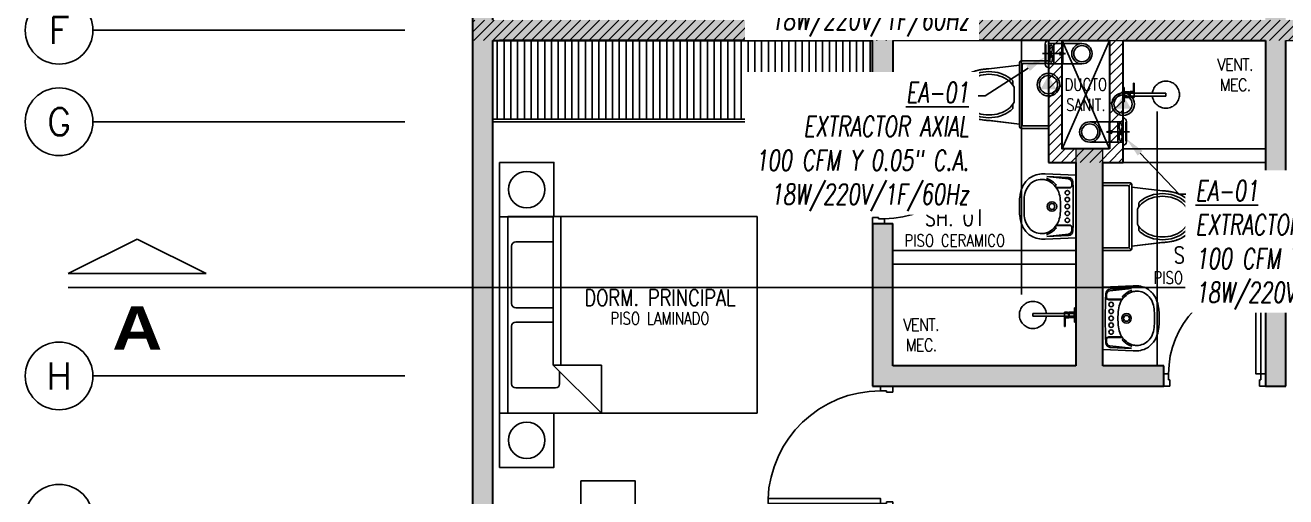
# Model space of a CAD drawing. Header units: millimetres. Extents: x 98 to 155, y -181 to 127.
# Drawn here: x 98.34 to 107.64, y -29.93 to -26.45 of the extents above; entities that cross this region are included whole.
import ezdxf
from ezdxf import colors
from ezdxf.entities.mleader import LeaderData, LeaderLine
from ezdxf.enums import TextEntityAlignment as Align
from ezdxf.math import Vec2, Vec3

# ---------------------------------------------------------------- set-up
doc = ezdxf.new("R2010")
doc.units = ezdxf.units.MM
doc.header["$LTSCALE"] = 15
doc.header["$PDMODE"] = 67
doc.header["$PDSIZE"] = 0.1
for name, pattern in [('CENTER', [2, 1.25, -0.25, 0.25, -0.25]), ('HIDDEN2', [0.1875, 0.125, -0.0625]), ('PHANTOM', [63.5, 31.75, -6.35, 6.35, -6.35, 6.35, -6.35]), ('PHANTOM2', [1.25, 0.625, -0.125, 0.125, -0.125, 0.125, -0.125]), ('X-REF_DP_Arquitectura$0$HIDDEN', [0.375, 0.25, -0.125])]:
    doc.linetypes.add(name, pattern=pattern)
doc.layers.get('0').update_dxf_attribs({"color": 250})
doc.layers.get('DEFPOINTS').update_dxf_attribs({"color": 250})
for name, color, linetype in [('A-CORTE', 250, 'CENTER'), ('A-EJES', 250, 'PHANTOM'), ('A-LINEAS', 250, 'Continuous'), ('A-MOBILIARIO', 250, 'Continuous'), ('A-MURO BAJO', 250, 'Continuous'), ('A-PROYECCIONES INT.', 250, 'HIDDEN2'), ('A-SANITARIOS', 250, 'Continuous'), ('A-TEXTO-ACABADO PISO', 250, 'Continuous'), ('A_50_TextoAmbiente', 252, 'Continuous'), ('A_50_TextoIndicaciones', 250, 'Continuous'), ('A_50_Vigas', 250, 'X-REF_DP_Arquitectura$0$HIDDEN'), ('A_60_HatchEstructuras', 250, 'Continuous'), ('DLP_MOBILIARIO FIJO', 250, 'Continuous'), ('L-06_EQ-FIN-CONT', 141, 'Continuous'), ('L3 Equipos y Ductos', 160, 'Continuous'), ('L4 Linea mediana', 191, 'Continuous'), ('L6 Linea fina', 141, 'Continuous'), ('MURO CF 60', 250, 'Continuous')]:
    doc.layers.add(name, color=color, linetype=linetype)
doc.layers.add('A-MUROS', color=252, linetype='Continuous', lineweight=30)
doc.layers.add('A_20_Estructuras', color=250, linetype='Continuous', lineweight=18)
doc.styles.add('JNV ING', font='romans.shx', dxfattribs={"width": 0.7, "oblique": 8, "height": 0.15})
doc.styles.add('R160-75', font='ariblk.ttf', dxfattribs={"height": 0.6})
doc.styles.add('ROMANS', font='romans.shx', dxfattribs={"width": 0.8})
pattern_1 = [(45, (128.671876, -2.083635), (-0.03535534, 0.03535534), [])]

# ---------------------------------------------------------------- blocks, each defined once
blk = doc.blocks.new('FUTURE 150')
at = {"layer": 'L3 Equipos y Ductos'}
for p, q in [((-0.1294, 0.1486), (-0.1294, -0.0006)), ((-0.104, -0.026), (-0.104, 0.174)), ((-0.104, 0.152), (0, 0.152)), ((0, 0.152), (0, 0.002)), ((-0.104, 0.002), (0, 0.002))]:
    blk.add_line(p, q, dxfattribs=at)
for centre, start, end in [((-0.104, 0.1486), 90, 180), ((-0.104, -0.0006), 180, 270)]:
    blk.add_arc(centre, 0.0254, start, end, dxfattribs=at)
at = {"layer": 'L4 Linea mediana'}
for p, q in [((-0.1294, 0.1448), (-0.1239, 0.1448)), ((-0.1239, 0.0052), (-0.1239, 0.1448)), ((-0.066, 0.152), (-0.066, 0.002)), ((-0.1294, 0.0052), (-0.1239, 0.0052))]:
    blk.add_line(p, q, dxfattribs=at)
at = {"layer": 'L6 Linea fina'}
for p, q in [((0.0199, 0.077), (-0.1499, 0.077)), ((-0.0231, 0.0872), (0.0199, 0.077)), ((-0.0231, 0.0668), (0.0199, 0.077))]:
    blk.add_line(p, q, dxfattribs=at)
for points in [[(-0.0857, 0.077), (-0.0921, 0.0934), (-0.0951, 0.1284), (-0.0911, 0.1379), (-0.0857, 0.1402)], [(-0.0857, 0.077), (-0.0794, 0.0934), (-0.0764, 0.1284), (-0.0804, 0.1379), (-0.0857, 0.1402)], [(-0.0857, 0.077), (-0.0921, 0.0606), (-0.0951, 0.0256), (-0.0911, 0.0161), (-0.0857, 0.0138)], [(-0.0857, 0.077), (-0.0794, 0.0606), (-0.0764, 0.0256), (-0.0804, 0.0161), (-0.0857, 0.0138)]]:
    blk.add_spline(points, degree=3, dxfattribs=at)
blk = doc.blocks.new('Trampa de humo')
at = {"layer": 'L3 Equipos y Ductos'}
blk.add_lwpolyline([(0.155, 0.15), (0.013, 0.15), (0.013, 0), (0.155, 0)], dxfattribs=at)
for radius in [0.075, 0.06]:
    blk.add_circle((0.155, 0.075), radius, dxfattribs=at)
blk = doc.blocks.new('FUTURE150 con trampa')
blk.add_blockref('Trampa de humo', (0.0927, 0.0279))
at = {"layer": 'L-06_EQ-FIN-CONT'}
blk.add_blockref('FUTURE 150', (0.1057, 0.0259), dxfattribs=at)
blk = doc.blocks.new('PTO ELECT')
at = {"layer": 'L4 Linea mediana', "ltscale": 1.5}
blk.add_circle((-0.6859, 0.0891), 0.0833, dxfattribs=at)
at = {"layer": 'L6 Linea fina', "ltscale": 1.5}
blk.add_circle((-0.6859, 0.0891), 0.0671, dxfattribs=at)
blk.add_solid([(-0.6278, 0.0555), (-0.744, 0.0555), (-0.6278, 0.0555), (-0.6859, 0.1562)], dxfattribs=at)
blk = doc.blocks.new('EF-P112')
at = {"layer": 'A_60_HatchEstructuras'}
h = blk.add_hatch(color=256, dxfattribs=at)
h.dxf.hatch_style = 1
h.paths.add_polyline_path([(-39.8499, -6.85), (-42.7, -6.85), (-42.7, -4.3), (-42.85, -4.3), (-42.85, -6.85), (-45.6, -6.85), (-45.6, -6.25), (-45.75, -6.25), (-45.75, -6.85), (-48.55, -6.85), (-48.55, -2.9), (-48.5, -2.9), (-48.5, -2.8), (-48.7, -2.8), (-48.7, -11.05), (-48.5, -11.05), (-48.5, -10.95), (-48.55, -10.95), (-48.55, -7), (-45.75, -7), (-45.75, -7.6), (-45.6, -7.6), (-45.6, -7), (-42.85, -7), (-42.85, -9.55), (-42.7, -9.55), (-42.7, -7), (-39.8499, -7)])
h.paths.add_polyline_path([(-44.05, -7.8), (-44.25, -7.8), (-44.25, -9.4), (-45.6, -9.4), (-45.6, -8.35), (-45.75, -8.35), (-45.75, -9.55), (-43.6, -9.55), (-43.6, -9.4), (-44.05, -9.4)], flags=17)
h.paths.add_polyline_path([(-43.6, -4.3), (-45.75, -4.3), (-45.75, -5.5), (-45.6032, -5.5), (-45.6, -5.5), (-45.6, -4.45), (-44.25, -4.45), (-44.25, -6.05), (-44.05, -6.05), (-44.05, -4.45), (-43.6, -4.45)], flags=17)
at = {"layer": 'A_20_Estructuras'}
blk.add_lwpolyline([(-48.7, -2.8), (-48.7, -11.05), (-48.5, -11.05), (-48.5, -10.95), (-48.55, -10.95), (-48.55, -7), (-45.75, -7), (-45.75, -7.6), (-45.6, -7.6), (-45.6, -7), (-42.85, -7), (-42.85, -9.55), (-42.7, -9.55), (-42.7, -7), (-39.8499, -7), (-39.8499, -6.85)], dxfattribs=at)
blk.add_lwpolyline([(-44.05, -7.8), (-44.25, -7.8), (-44.25, -9.4), (-45.6, -9.4), (-45.6, -8.35), (-45.75, -8.35), (-45.75, -9.55), (-43.6, -9.55), (-43.6, -9.4), (-44.05, -9.4)], close=True, dxfattribs=at)
at = {"layer": 'A_50_Vigas'}
blk.add_lwpolyline([(-44.25, -7.8), (-44.35, -7.8), (-44.35, -7)], dxfattribs=at)
at = {"layer": 'A_50_Vigas', "elevation": 0}
blk.add_lwpolyline([(-44, -7), (-44, -7.8), (-44.05, -7.8)], dxfattribs=at)
blk = doc.blocks.new('A$C3E6679A6')
for p, q in [((0, 1.8444), (0.0001, 1.9044)), ((0.0001, 1.9044), (1.4501, 1.9044)), ((1.4501, 1.9044), (1.4501, 1.8444))]:
    blk.add_line(p, q)
at = {"linetype": 'Continuous'}
for p, q in [((0, 1.8444), (1.45, 1.8444)), ((0, 0.0044), (0, 1.8444)), ((0.1867, 1.5087), (0.1867, 1.786)), ((0.2173, 1.8167), (0.6414, 1.8167)), ((0.672, 1.786), (0.672, 1.5087)), ((0.778, 1.5087), (0.778, 1.786)), ((0.8086, 1.8167), (1.2327, 1.8167)), ((1.2633, 1.786), (1.2633, 1.4926)), ((1.45, 1.8444), (1.45, 0.0044)), ((0, 1.5084), (1.0953, 1.5084)), ((1.45, 1.1538), (1.0953, 1.5084)), ((1.0953, 1.5084), (1.0953, 1.1538)), ((1.0953, 1.4524), (0, 1.4524)), ((1.2327, 1.462), (1.1418, 1.462)), ((1.0953, 1.1538), (1.45, 1.1538)), ((1.45, 0.0044), (0, 0.0044))]:
    blk.add_line(p, q, dxfattribs=at)
for centre, start, end in [((0.2173, 1.786), 90, 180), ((0.6414, 1.786), 0, 90), ((0.8086, 1.786), 90, 180), ((1.2327, 1.786), 0, 90), ((1.2327, 1.4926), 270, 0)]:
    blk.add_arc(centre, 0.0306, start, end, dxfattribs=at)
at = {"layer": 'DEFPOINTS', "color": 0, "linetype": 'ByBlock'}
for p in [(0, 1.9044), (0, 0)]:
    blk.add_point(p, dxfattribs=at)
blk = doc.blocks.new('A$C2EBA15F5')
blk.add_lwpolyline([(0, 0.4), (0, 0), (0.4, 0), (0.4, 0.4)], close=True)
blk.add_circle((0.2, 0.2), 0.1344)
blk = doc.blocks.new('SIFON JET_PLANTA')
at = {"extrusion": (-2.64698e-23, 6.61744e-24, -1)}
for p, q in [((-0.5016, 0.1842, 0), (-0.4865, 0.1867, 0)), ((-0.4865, 0.1867, 0), (-0.4763, 0.188, 0)), ((-0.4763, 0.188, 0), (-0.4726, 0.1884, 0)), ((-0.4726, 0.1884, 0), (-0.4636, 0.1892, 0)), ((-0.4636, 0.1892, 0), (-0.4549, 0.1897, 0)), ((-0.4549, 0.1897, 0), (-0.449, 0.1899, 0)), ((-0.449, 0.1899, 0), (-0.44, 0.19, 0)), ((-0.44, 0.19, 0), (-0.4322, 0.191, 0)), ((-0.4322, 0.191, 0), (-0.215, 0.2181, 0)), ((-0.215, 0.2278, 0), (-0.2149, 0.2323, 0)), ((-0.215, 0.2234, 0), (-0.215, 0.2278, 0)), ((-0.215, 0.2181, 0), (-0.215, 0.2234, 0)), ((-0.2149, 0.2323, 0), (-0.2142, 0.2356, 0)), ((-0.2142, 0.2356, 0), (-0.2129, 0.239, 0)), ((-0.2129, 0.239, 0), (-0.211, 0.2419, 0)), ((-0.211, 0.2419, 0), (-0.2091, 0.2441, 0)), ((-0.2091, 0.2441, 0), (-0.2077, 0.2455, 0)), ((-0.2077, 0.2455, 0), (-0.2055, 0.247, 0)), ((-0.2055, 0.247, 0), (-0.2007, 0.2492, 0)), ((-0.2007, 0.2492, 0), (-0.195, 0.25, 0)), ((-0.195, 0.25, 0), (-0.195, 0.25, 0)), ((-0.195, 0.25, 0), (-0.1605, 0.25, 0)), ((-0.1605, 0.25, 0), (-0.0975, 0.25, 0)), ((-0.0975, 0.25, 0), (-0.0323, 0.25, 0)), ((-0.0323, 0.25, 0), (0, 0.25, 0)), ((0, 0.25, 0), (0, -0.25, 0)), ((-0.6611, 0.088, 0), (-0.657, 0.0936, 0)), ((-0.657, 0.0936, 0), (-0.6534, 0.0984, 0)), ((-0.657, 0.0936, 0), (-0.657, 0.0936, 0)), ((-0.6534, 0.0984, 0), (-0.6503, 0.1023, 0)), ((-0.6534, 0.0984, 0), (-0.6534, 0.0984, 0)), ((-0.6503, 0.1023, 0), (-0.6453, 0.108, 0)), ((-0.6453, 0.108, 0), (-0.6386, 0.1152, 0)), ((-0.6386, 0.1152, 0), (-0.6326, 0.121, 0)), ((-0.6326, 0.121, 0), (-0.6299, 0.1235, 0)), ((-0.6299, 0.1235, 0), (-0.6251, 0.1276, 0)), ((-0.6251, 0.1276, 0), (-0.6206, 0.1314, 0)), ((-0.6206, 0.1314, 0), (-0.6168, 0.1344, 0)), ((-0.6168, 0.1344, 0), (-0.6106, 0.1389, 0)), ((-0.6106, 0.1389, 0), (-0.6061, 0.142, 0)), ((-0.6061, 0.142, 0), (-0.6, 0.1461, 0)), ((-0.6, 0.1461, 0), (-0.5963, 0.1484, 0)), ((-0.5963, 0.1484, 0), (-0.5908, 0.1517, 0)), ((-0.5908, 0.1517, 0), (-0.5862, 0.1543, 0)), ((-0.5862, 0.1543, 0), (-0.5794, 0.158, 0)), ((-0.5794, 0.158, 0), (-0.5693, 0.1629, 0)), ((-0.5693, 0.1629, 0), (-0.5517, 0.1703, 0)), ((-0.5517, 0.1703, 0), (-0.5465, 0.1722, 0)), ((-0.5465, 0.1722, 0), (-0.5385, 0.1749, 0)), ((-0.5385, 0.1749, 0), (-0.5346, 0.176, 0)), ((-0.5346, 0.176, 0), (-0.5265, 0.1784, 0)), ((-0.5265, 0.1784, 0), (-0.5216, 0.1797, 0)), ((-0.5216, 0.1797, 0), (-0.5148, 0.1813, 0)), ((-0.5148, 0.1813, 0), (-0.5079, 0.1829, 0)), ((-0.5079, 0.1829, 0), (-0.5016, 0.1842, 0)), ((-0.69, 0, 0), (-0.6899, 0.0044, 0)), ((-0.6899, 0.0044, 0), (-0.6897, 0.0096, 0)), ((-0.6897, 0.0096, 0), (-0.6893, 0.014, 0)), ((-0.6893, 0.014, 0), (-0.6887, 0.0194, 0)), ((-0.6887, 0.0194, 0), (-0.6881, 0.0236, 0)), ((-0.6881, 0.0236, 0), (-0.6872, 0.0284, 0)), ((-0.6881, 0.0236, 0), (-0.6881, 0.0236, 0)), ((-0.6872, 0.0284, 0), (-0.6867, 0.031, 0)), ((-0.6867, 0.031, 0), (-0.6855, 0.0361, 0)), ((-0.6855, 0.0361, 0), (-0.6838, 0.0421, 0)), ((-0.6855, 0.0361, 0), (-0.6855, 0.0361, 0)), ((-0.6838, 0.0421, 0), (-0.6819, 0.048, 0)), ((-0.6838, 0.0421, 0), (-0.6838, 0.0421, 0)), ((-0.6819, 0.048, 0), (-0.6804, 0.0521, 0)), ((-0.6804, 0.0521, 0), (-0.6793, 0.0547, 0)), ((-0.6793, 0.0547, 0), (-0.6779, 0.0582, 0)), ((-0.6779, 0.0582, 0), (-0.6745, 0.0655, 0)), ((-0.6745, 0.0655, 0), (-0.6722, 0.0699, 0)), ((-0.6745, 0.0655, 0), (-0.6745, 0.0655, 0)), ((-0.6722, 0.0699, 0), (-0.6705, 0.0728, 0)), ((-0.6705, 0.0728, 0), (-0.669, 0.0755, 0)), ((-0.669, 0.0755, 0), (-0.6672, 0.0785, 0)), ((-0.6672, 0.0785, 0), (-0.665, 0.082, 0)), ((-0.665, 0.082, 0), (-0.6634, 0.0845, 0)), ((-0.6634, 0.0845, 0), (-0.6611, 0.088, 0)), ((-0.6899, -0.0065, 0), (-0.69, 0, 0)), ((-0.6896, -0.0111, 0), (-0.6899, -0.0065, 0)), ((-0.6891, -0.0164, 0), (-0.6896, -0.0111, 0)), ((-0.6881, -0.0232, 0), (-0.6891, -0.0164, 0)), ((-0.6876, -0.0264, 0), (-0.6881, -0.0232, 0)), ((-0.687, -0.0296, 0), (-0.6876, -0.0264, 0)), ((-0.6864, -0.0321, 0), (-0.687, -0.0296, 0)), ((-0.6855, -0.0361, 0), (-0.6864, -0.0321, 0)), ((-0.6838, -0.0419, 0), (-0.6855, -0.0361, 0)), ((-0.6827, -0.0457, 0), (-0.6838, -0.0419, 0)), ((-0.6814, -0.0492, 0), (-0.6827, -0.0457, 0)), ((-0.6803, -0.0522, 0), (-0.6814, -0.0492, 0)), ((-0.6792, -0.0551, 0), (-0.6803, -0.0522, 0)), ((-0.6779, -0.0581, 0), (-0.6792, -0.0551, 0)), ((-0.677, -0.0602, 0), (-0.6779, -0.0581, 0)), ((-0.6751, -0.0642, 0), (-0.677, -0.0602, 0)), ((-0.6722, -0.0699, 0), (-0.6751, -0.0642, 0)), ((-0.6706, -0.0727, 0), (-0.6722, -0.0699, 0)), ((-0.6679, -0.0774, 0), (-0.6706, -0.0727, 0)), ((-0.6646, -0.0826, 0), (-0.6679, -0.0774, 0)), ((-0.6623, -0.0862, 0), (-0.6646, -0.0826, 0)), ((-0.6599, -0.0897, 0), (-0.6623, -0.0862, 0)), ((-0.6554, -0.0958, 0), (-0.6599, -0.0897, 0)), ((-0.6494, -0.1032, 0), (-0.6554, -0.0958, 0)), ((-0.6458, -0.1074, 0), (-0.6494, -0.1032, 0)), ((-0.64, -0.1137, 0), (-0.6458, -0.1074, 0)), ((-0.6379, -0.1158, 0), (-0.64, -0.1137, 0)), ((-0.6347, -0.119, 0), (-0.6379, -0.1158, 0)), ((-0.6335, -0.1201, 0), (-0.6347, -0.119, 0)), ((-0.6347, -0.119, 0), (-0.6347, -0.119, 0)), ((-0.6318, -0.1217, 0), (-0.6335, -0.1201, 0)), ((-0.6305, -0.123, 0), (-0.6318, -0.1217, 0)), ((-0.6318, -0.1217, 0), (-0.6318, -0.1217, 0)), ((-0.6288, -0.1244, 0), (-0.6305, -0.123, 0)), ((-0.6276, -0.1255, 0), (-0.6288, -0.1244, 0)), ((-0.6262, -0.1268, 0), (-0.6276, -0.1255, 0)), ((-0.6245, -0.1281, 0), (-0.6262, -0.1268, 0)), ((-0.6235, -0.1291, 0), (-0.6245, -0.1281, 0)), ((-0.6245, -0.1281, 0), (-0.6245, -0.1281, 0)), ((-0.6223, -0.13, 0), (-0.6235, -0.1291, 0)), ((-0.6215, -0.1307, 0), (-0.6223, -0.13, 0)), ((-0.6204, -0.1315, 0), (-0.6215, -0.1307, 0)), ((-0.6193, -0.1324, 0), (-0.6204, -0.1315, 0)), ((-0.6179, -0.1335, 0), (-0.6193, -0.1324, 0)), ((-0.6168, -0.1344, 0), (-0.6179, -0.1335, 0)), ((-0.6153, -0.1355, 0), (-0.6168, -0.1344, 0)), ((-0.6142, -0.1363, 0), (-0.6153, -0.1355, 0)), ((-0.612, -0.1379, 0), (-0.6142, -0.1363, 0)), ((-0.6086, -0.1403, 0), (-0.612, -0.1379, 0)), ((-0.607, -0.1415, 0), (-0.6086, -0.1403, 0)), ((-0.6058, -0.1422, 0), (-0.607, -0.1415, 0)), ((-0.6039, -0.1435, 0), (-0.6058, -0.1422, 0)), ((-0.602, -0.1448, 0), (-0.6039, -0.1435, 0)), ((-0.6004, -0.1458, 0), (-0.602, -0.1448, 0)), ((-0.5987, -0.1469, 0), (-0.6004, -0.1458, 0)), ((-0.5964, -0.1483, 0), (-0.5987, -0.1469, 0)), ((-0.595, -0.1492, 0), (-0.5964, -0.1483, 0)), ((-0.5936, -0.15, 0), (-0.595, -0.1492, 0)), ((-0.5918, -0.1511, 0), (-0.5936, -0.15, 0)), ((-0.5896, -0.1524, 0), (-0.5918, -0.1511, 0)), ((-0.5871, -0.1538, 0), (-0.5896, -0.1524, 0)), ((-0.5833, -0.1559, 0), (-0.5871, -0.1538, 0)), ((-0.5781, -0.1587, 0), (-0.5833, -0.1559, 0)), ((-0.5759, -0.1598, 0), (-0.5781, -0.1587, 0)), ((-0.5738, -0.1608, 0), (-0.5759, -0.1598, 0)), ((-0.5702, -0.1625, 0), (-0.5738, -0.1608, 0)), ((-0.5675, -0.1637, 0), (-0.5702, -0.1625, 0)), ((-0.5659, -0.1645, 0), (-0.5675, -0.1637, 0)), ((-0.5644, -0.1652, 0), (-0.5659, -0.1645, 0)), ((-0.5614, -0.1664, 0), (-0.5644, -0.1652, 0)), ((-0.5598, -0.1671, 0), (-0.5614, -0.1664, 0)), ((-0.5568, -0.1683, 0), (-0.5598, -0.1671, 0)), ((-0.5543, -0.1693, 0), (-0.5568, -0.1683, 0)), ((-0.551, -0.1706, 0), (-0.5543, -0.1693, 0)), ((-0.5491, -0.1713, 0), (-0.551, -0.1706, 0)), ((-0.5465, -0.1722, 0), (-0.5491, -0.1713, 0)), ((-0.5449, -0.1728, 0), (-0.5465, -0.1722, 0)), ((-0.5428, -0.1735, 0), (-0.5449, -0.1728, 0)), ((-0.5412, -0.174, 0), (-0.5428, -0.1735, 0)), ((-0.5385, -0.1749, 0), (-0.5412, -0.174, 0)), ((-0.5352, -0.1759, 0), (-0.5385, -0.1749, 0)), ((-0.5385, -0.1749, 0), (-0.5385, -0.1749, 0)), ((-0.5321, -0.1768, 0), (-0.5352, -0.1759, 0)), ((-0.5296, -0.1775, 0), (-0.5321, -0.1768, 0)), ((-0.5267, -0.1783, 0), (-0.5296, -0.1775, 0)), ((-0.5238, -0.1791, 0), (-0.5267, -0.1783, 0)), ((-0.5267, -0.1783, 0), (-0.5267, -0.1783, 0)), ((-0.5217, -0.1796, 0), (-0.5238, -0.1791, 0)), ((-0.5177, -0.1807, 0), (-0.5217, -0.1796, 0)), ((-0.5151, -0.1813, 0), (-0.5177, -0.1807, 0)), ((-0.5118, -0.1821, 0), (-0.5151, -0.1813, 0)), ((-0.5094, -0.1826, 0), (-0.5118, -0.1821, 0)), ((-0.5066, -0.1832, 0), (-0.5094, -0.1826, 0)), ((-0.5022, -0.184, 0), (-0.5066, -0.1832, 0)), ((-0.4974, -0.1849, 0), (-0.5022, -0.184, 0)), ((-0.495, -0.1854, 0), (-0.4974, -0.1849, 0)), ((-0.4974, -0.1849, 0), (-0.4974, -0.1849, 0)), ((-0.4936, -0.1856, 0), (-0.495, -0.1854, 0)), ((-0.4916, -0.1859, 0), (-0.4936, -0.1856, 0)), ((-0.4884, -0.1864, 0), (-0.4916, -0.1859, 0)), ((-0.4862, -0.1867, 0), (-0.4884, -0.1864, 0)), ((-0.4824, -0.1872, 0), (-0.4862, -0.1867, 0)), ((-0.4812, -0.1874, 0), (-0.4824, -0.1872, 0)), ((-0.4785, -0.1877, 0), (-0.4812, -0.1874, 0)), ((-0.4761, -0.188, 0), (-0.4785, -0.1877, 0)), ((-0.4735, -0.1883, 0), (-0.4761, -0.188, 0)), ((-0.4695, -0.1887, 0), (-0.4735, -0.1883, 0)), ((-0.4651, -0.189, 0), (-0.4695, -0.1887, 0)), ((-0.4639, -0.1891, 0), (-0.4651, -0.189, 0)), ((-0.4651, -0.189, 0), (-0.4651, -0.189, 0)), ((-0.4619, -0.1893, 0), (-0.4639, -0.1891, 0)), ((-0.4592, -0.1894, 0), (-0.4619, -0.1893, 0)), ((-0.4568, -0.1896, 0), (-0.4592, -0.1894, 0)), ((-0.455, -0.1897, 0), (-0.4568, -0.1896, 0)), ((-0.4518, -0.1898, 0), (-0.455, -0.1897, 0)), ((-0.449, -0.1899, 0), (-0.4518, -0.1898, 0)), ((-0.4467, -0.1899, 0), (-0.449, -0.1899, 0)), ((-0.4428, -0.19, 0), (-0.4467, -0.1899, 0)), ((-0.44, -0.19, 0), (-0.4428, -0.19, 0)), ((-0.215, -0.2181, 0), (-0.44, -0.19, 0)), ((-0.215, -0.227, 0), (-0.215, -0.2181, 0)), ((-0.215, -0.23, 0), (-0.215, -0.227, 0)), ((-0.2147, -0.2335, 0), (-0.215, -0.23, 0)), ((-0.2138, -0.2369, 0), (-0.2147, -0.2335, 0)), ((-0.2126, -0.2395, 0), (-0.2138, -0.2369, 0)), ((-0.2138, -0.2369, 0), (-0.2138, -0.2369, 0)), ((-0.2108, -0.2423, 0), (-0.2126, -0.2395, 0)), ((-0.2126, -0.2395, 0), (-0.2126, -0.2395, 0)), ((-0.2091, -0.2441, 0), (-0.2108, -0.2423, 0)), ((-0.2108, -0.2423, 0), (-0.2108, -0.2423, 0)), ((-0.2108, -0.2423, 0), (-0.2108, -0.2423, 0)), ((-0.209, -0.244, 0), (-0.2091, -0.2441, 0)), ((-0.2067, -0.2462, 0), (-0.209, -0.244, 0)), ((-0.209, -0.244, 0), (-0.209, -0.244, 0)), ((-0.2029, -0.2484, 0), (-0.2067, -0.2462, 0)), ((-0.2067, -0.2462, 0), (-0.2067, -0.2462, 0)), ((-0.1995, -0.2495, 0), (-0.2029, -0.2484, 0)), ((-0.2029, -0.2484, 0), (-0.2029, -0.2484, 0)), ((-0.195, -0.25, 0), (-0.1995, -0.2495, 0)), ((0, -0.25, 0), (-0.195, -0.25, 0))]:
    blk.add_line(p, q, dxfattribs=at)
for p, q in [((-0.215, 0.2181, 0), (-0.44, 0.19, 0)), ((-0.215, -0.23, 0), (-0.215, 0.23, 0)), ((-0.2091, 0.2441, 0), (-0.1921, 0.2271, 0)), ((-0.195, 0.25, 0), (0, 0.25, 0)), ((-0.195, -0.22, 0), (-0.195, 0.22, 0)), ((-0.185, 0.23, 0), (0, 0.23, 0)), ((0, 0.25, 0), (0, -0.25, 0)), ((-0.265, 0.0718, 0), (-0.265, 0.1028, 0)), ((-0.255, -0.0562, 0), (-0.255, 0.0562, 0)), ((-0.265, -0.1028, 0), (-0.265, -0.0718, 0)), ((-0.215, -0.2181, 0), (-0.44, -0.19, 0)), ((-0.2091, -0.2441, 0), (-0.1921, -0.2271, 0)), ((0, -0.25, 0), (-0.195, -0.25, 0)), ((0, -0.23, 0), (-0.185, -0.23, 0))]:
    blk.add_line(p, q)
at = {"elevation": 0}
for points in [[(-0.265, 0.1028, 0.0362), (-0.2844, 0.1202, 0.08725), (-0.3535, 0.1565, 0.077598), (-0.44, 0.17, 0.077598), (-0.5265, 0.1565, 0.08725), (-0.5956, 0.1202, 0.105601), (-0.6443, 0.0627, 0.12364), (-0.66, 0, 0.12364), (-0.6443, -0.0627, 0.105601), (-0.5956, -0.1202, 0.08725), (-0.5265, -0.1565, 0.077598), (-0.44, -0.17, 0.077598)], [(-0.255, 0.0562, 0.100268), (-0.2967, 0.1044, 0.08725), (-0.3596, 0.1374, 0.077598), (-0.44, 0.15, 0.077598), (-0.5204, 0.1374, 0.08725), (-0.5833, 0.1044, 0.105601), (-0.6266, 0.0532, 0.12364), (-0.64, 0, 0.12364), (-0.6266, -0.0532, 0.105601), (-0.5833, -0.1044, 0.08725), (-0.5204, -0.1374, 0.077598), (-0.44, -0.15, 0.077598)], [(-0.44, -0.15, 0.077598), (-0.3596, -0.1374, 0.08725), (-0.2967, -0.1044, 0.100268), (-0.255, -0.0562, 0.12364)], [(-0.44, -0.17, 0.077598), (-0.3535, -0.1565, 0.08725), (-0.2844, -0.1202, 0.0362), (-0.265, -0.1028, 0.12364)]]:
    blk.add_lwpolyline(points, format="xyb", dxfattribs=at)
for centre, radius, start, end in [((-0.44, -0.1379, 0), 0.3279, 90, 107.47412), ((-0.195, 0.23, 0), 0.02, 90, 180), ((-0.185, 0.22, 0), 0.01, 90, 180), ((-0.4939, -0.0273, 0), 0.203, 127.23483, 151.40883), ((-0.4613, -0.0702, 0), 0.257, 107.47412, 127.23483), ((-0.544, 0, 0), 0.146, 151.40883, 180), ((-0.544, 0, 0), 0.146, 180, 208.59117), ((-0.4939, 0.0273, 0), 0.203, 208.59117, 232.76517), ((-0.4613, 0.0702, 0), 0.257, 232.76517, 252.52588), ((-0.44, 0.1379, 0), 0.3279, 252.52588, 270), ((-0.195, -0.23, 0), 0.02, 180, 270), ((-0.185, -0.22, 0), 0.01, 180, 270)]:
    blk.add_arc(centre, radius, start, end)
blk = doc.blocks.new('BOWL-ITALGRIF_VARADERO_01')
for p, q in [((-0.2032, -0.1971), (-0.2208, -0.038)), ((0.2032, -0.1971), (0.2208, -0.038)), ((-0.1404, -0.2077), (-0.1424, -0.1083)), ((-0.1375, -0.205), (-0.1375, -0.1117)), ((0.1375, -0.205), (0.1375, -0.1117)), ((0.1404, -0.2077), (0.1424, -0.1083)), ((-0.1753, -0.222), (-0.1544, -0.222)), ((0.1753, -0.222), (0.1544, -0.222))]:
    blk.add_line(p, q)
for points in [[(-0.0917, 0.1589, -0.02989), (-0.0456, 0.1646, -0.007822), (0.0456, 0.1646, -0.02989), (0.0918, 0.1589, -0.091737), (0.1601, 0.1343, -0.112496), (0.2175, 0.0792, -0.147885), (0.2402, -0.0257), (0.23, -0.25), (-0.23, -0.25), (-0.2402, -0.0257, -0.147885), (-0.2175, 0.0792, -0.112496), (-0.1601, 0.1343, -0.091737)], [(-0.0496, -0.1363, -0.062677), (-0.1048, -0.1249, -0.110639), (-0.1576, -0.091, -0.120976), (-0.195, -0.0344, -0.061198), (-0.2, 0, -0.21707), (-0.1593, 0.092, -0.174983), (-0.0545, 0.1298, -0.010618), (0, 0.131, -0.010618), (0.0545, 0.1298, -0.174983), (0.1593, 0.092, -0.21707), (0.2, 0, -0.061198), (0.195, -0.0344, -0.120976), (0.1576, -0.091, -0.110639), (0.1048, -0.1249, -0.062677), (0.0496, -0.1363, -0.017583), (0, -0.138, -0.017583)]]:
    blk.add_lwpolyline(points, format="xyb", close=True)
for points in [[(-0.2216, -0.0381), (-0.2145, -0.1954, 0.390823), (-0.1807, -0.2288, 0.017524), (0.1807, -0.2288, 0.390823), (0.2145, -0.1954), (0.2216, -0.0381)], [(-0.2072, -0.035, 0.005), (-0.2064, -0.038, 0.121292), (-0.166, -0.0996, 0.007977), (-0.1624, -0.1031)], [(0.2072, -0.035, -0.005), (0.2064, -0.038, -0.121292), (0.166, -0.0996, -0.007977), (0.1624, -0.1031)]]:
    blk.add_lwpolyline(points, format="xyb")
for centre, radius in [((0, -0.075), 0.035), ((0, -0.075), 0.0215), ((-0.1015, -0.1885), 0.0165), ((-0.051, -0.1885), 0.0165), ((0, -0.1885), 0.0165), ((0.051, -0.1885), 0.0165), ((0.1015, -0.1885), 0.0165)]:
    blk.add_circle(centre, radius)
for centre, radius, start, end in [((-0.1583, -0.0987), 0.006, 226.64309, 46.64309), ((-0.1404, -0.1083), 0.002, 54.36186, 181.13739), ((-0.1355, -0.1117), 0.002, 56.71088, 180), ((0.1048, -0.1249), 9.094947017729287e-16, 0, 217.6714), ((0.1355, -0.1117), 0.002, 0, 123.28912), ((0.1404, -0.1083), 0.002, 358.86261, 125.63814), ((0.1583, -0.0987), 0.006, 133.35691, 313.35691), ((-0.1753, -0.194), 0.028, 186.31112, 270), ((-0.1545, -0.205), 0.017, 270, 0), ((-0.1544, -0.208), 0.014, 270, 1.13739), ((0.1545, -0.205), 0.017, 180, 270), ((0.1544, -0.208), 0.014, 178.86261, 270), ((0.1753, -0.194), 0.028, 270, 353.68888)]:
    blk.add_arc(centre, radius, start, end)
blk = doc.blocks.new('*U146')
for p, q in [((0.01, 0.705), (0.01, 0.75)), ((0.1, 0.715), (0.1, 0.75)), ((0.055, 0.705), (0.01, 0.705)), ((0.1, 0.715), (0.055, 0.715)), ((0.055, 0.705), (0.055, 0.715)), ((0.055, 0.045), (0.01, 0.045)), ((0.01, 0.045), (0.01, 0)), ((0.055, 0.045), (0.055, 0.035)), ((0.1, 0.035), (0.055, 0.035)), ((0.1, 0.035), (0.1, 0))]:
    blk.add_line(p, q)
blk.add_lwpolyline([(0.78, 0.07), (0.78, 0.035), (0.1, 0.035), (0.1, 0.07)], close=True)
at = {"linetype": 'HIDDEN2'}
blk.add_arc((0.0996, 0.0341), 0.6809, 2.23015, 89.96723, dxfattribs=at)
blk = doc.blocks.new('*U145')
for p, q in [((0.01, 0.855), (0.01, 0.9)), ((0.055, 0.855), (0.01, 0.855)), ((0.1, 0.865), (0.055, 0.865)), ((0.055, 0.855), (0.055, 0.865)), ((0.1, 0.865), (0.1, 0.9)), ((0.055, 0.045), (0.01, 0.045)), ((0.01, 0.045), (0.01, 0)), ((0.055, 0.045), (0.055, 0.035)), ((0.1, 0.035), (0.055, 0.035)), ((0.1, 0.035), (0.1, 0))]:
    blk.add_line(p, q)
blk.add_lwpolyline([(0.93, 0.07), (0.93, 0.035), (0.1, 0.035), (0.1, 0.07)], close=True)
at = {"linetype": 'HIDDEN2'}
blk.add_arc((0.0995, 0.0339), 0.8311, 2.23015, 89.96723, dxfattribs=at)
blk = doc.blocks.new('ducha marsano')
at = {"linetype": 'HIDDEN2', "ltscale": 0.5, "extrusion": (-4.9425e-10, -7.91123e-10, -1)}
for p, q in [((-0.01, 0), (0.01, 0)), ((0.01, 0), (0.01, -0.3155)), ((-0.0205, -0.08), (-0.0205, -0.0601)), ((0.021, -0.0815), (-0.019, -0.0815)), ((-0.0155, -0.058), (-0.0157, -0.058)), ((-0.01, -0.3155), (-0.01, 0)), ((0.0225, -0.0515), (-0.0001, -0.0515)), ((0.025, -0.0815), (0.021, -0.0815)), ((0.0225, -0.0515), (0.0225, -0.0627)), ((0.0225, -0.0682), (0.0225, -0.077)), ((0.0225, -0.077), (0.025, -0.077)), ((0.025, -0.077), (0.0771, -0.077)), ((0.0771, -0.0815), (0.025, -0.0815)), ((0.0771, -0.077), (0.0816, -0.077)), ((0.0816, -0.0815), (0.0771, -0.0815)), ((0.0816, -0.077), (0.082, -0.077)), ((0.082, -0.0815), (0.0816, -0.0815)), ((0.082, -0.077), (0.084, -0.077)), ((0.084, -0.0815), (0.082, -0.0815)), ((0.0855, -0.0785), (0.0855, -0.08)), ((0.01, -0.3155), (-0.01, -0.3155))]:
    blk.add_line(p, q, dxfattribs=at)
for centre, radius, start, end in [((0.019, -0.08), 0.0015, 270, 360), ((-0.0004, -0.0462), 0.02, 323.95812, 354.92979), ((0.0004, -0.0462), 0.02, 185.07021, 195.2705), ((-0.084, -0.0785), 0.0015, 90, 180), ((-0.084, -0.08), 0.0015, 180, 270), ((0, -0.3155), 0.1, 95.73917, 84.26083)]:
    blk.add_arc(centre, radius, start, end, dxfattribs=at)
at = {"linetype": 'HIDDEN2', "ltscale": 0.5, "extrusion": (-4.94252e-10, -7.91124e-10, -1)}
blk.add_ellipse((0, -0.0515), major_axis=(-0.0225, -0.0095), ratio=0.001448, start_param=0.425436, end_param=1.567366, dxfattribs=at)
at = {"linetype": 'HIDDEN2', "ltscale": 0.5}
for points, degree in [([(-0.0305, 0), (0, 0), (0.0305, 0)], 2), ([(0.0305, 0), (0.0415, 0), (0.0525, 0)], 2), ([(0.0525, 0), (0.0525, -0.0038), (0.0525, -0.0075)], 2), ([(-0.0525, 0), (-0.0525, -0.0038), (-0.0525, -0.0075)], 2), ([(-0.0525, 0), (-0.0415, 0), (-0.0305, 0)], 2), ([(-0.0525, -0.0075), (-0.0525, -0.0075), (-0.0525, -0.0075)], 2), ([(0.0305, -0.008), (0, -0.008), (-0.0305, -0.008)], 2), ([(-0.0215, -0.008), (-0.0215, -0.0093), (-0.0215, -0.0105)], 2), ([(-0.021, -0.011), (-0.007, -0.011), (0.007, -0.011), (0.021, -0.011)], 3), ([(-0.02, -0.011), (-0.02, -0.0294), (-0.02, -0.0477)], 2), ([(-0.0197, -0.048), (0, -0.048), (0.0197, -0.048)], 2), ([(0.02, -0.011), (0.02, -0.0294), (0.02, -0.0477)], 2), ([(0.0215, -0.008), (0.0215, -0.0093), (0.0215, -0.0105)], 2)]:
    blk.add_open_spline(points, degree=degree, dxfattribs=at)
for points, weights in [([(-0.0525, -0.0075), (-0.0525, -0.0075), (-0.0525, -0.0075)], [1, 0.990847086912, 0.982266230892]), ([(-0.052, -0.008), (-0.0525, -0.008), (-0.0525, -0.0075)], [1, 0.707106781193, 1]), ([(-0.0215, -0.0105), (-0.0215, -0.011), (-0.021, -0.011)], [1, 0.70710678154, 1]), ([(-0.02, -0.0477), (-0.02, -0.048), (-0.0197, -0.048)], [1, 0.707106780138, 1]), ([(0.02, -0.0477), (0.02, -0.048), (0.0197, -0.048)], [1, 0.707106779703, 1]), ([(0.0211, -0.011), (0.0211, -0.011), (0.021, -0.011)], [1, 0.992411795776, 1]), ([(0.052, -0.008), (0.0521, -0.008), (0.0521, -0.008)], [1, 0.992411795771, 1])]:
    blk.add_rational_spline(points, weights, degree=2, dxfattribs=at)
for points, knots in [([(-0.0305, -0.008), (-0.0332, -0.008), (-0.0374, -0.008), (-0.0424, -0.008), (-0.0458, -0.008), (-0.0486, -0.008), (-0.0512, -0.008), (-0.052, -0.008), (-0.052, -0.008)], [0, 0, 0, 0, 8.104572, 12.495263, 16.885954, 21.276645, 25.667336, 33.771908, 33.771908, 33.771908, 33.771908]), ([(0.0225, -0.0682), (0.0225, -0.0682), (0.0225, -0.0682), (0.0225, -0.0679), (0.0224, -0.0677), (0.0224, -0.0672), (0.0224, -0.0669), (0.0223, -0.0662), (0.0223, -0.0658), (0.0223, -0.0652), (0.0223, -0.0648), (0.0224, -0.0641), (0.0224, -0.0638), (0.0224, -0.0633), (0.0225, -0.0631), (0.0225, -0.0628), (0.0225, -0.0627), (0.0225, -0.0627)], [0.4148436, 0.4148436, 0.4148436, 0.4148436, 0.5185541, 0.5185541, 0.6222645, 0.6222645, 0.7259759, 0.7259759, 0.8296873, 0.8296873, 0.9333987, 0.9333987, 1.03711, 1.03711, 1.1408205, 1.1408205, 1.2445309, 1.2445309, 1.2445309, 1.2445309]), ([(0.052, -0.008), (0.052, -0.008), (0.0512, -0.008), (0.0486, -0.008), (0.0458, -0.008), (0.0424, -0.008), (0.0374, -0.008), (0.0332, -0.008), (0.0305, -0.008)], [0, 0, 0, 0, 8.104572, 12.495263, 16.885954, 21.276645, 25.667336, 33.771908, 33.771908, 33.771908, 33.771908])]:
    blk.add_open_spline(points, degree=3, knots=knots, dxfattribs=at)
for points, weights, degree, knots in [([(0.0211, -0.011), (0.0211, -0.011), (0.0211, -0.011), (0.0211, -0.011), (0.0214, -0.0109), (0.0215, -0.0107), (0.0215, -0.0105)], [0.918641037743, 0.918640949346, 0.918640860949, 0.918640772552, 0.789223156395, 0.789223156395, 0.918640772552], 3, [0.1238988, 0.1238988, 0.1238988, 0.1238988, 0.1238993, 0.1238993, 0.1238993, 0.78603, 0.78603, 0.78603, 0.78603]), ([(0.0521, -0.008), (0.0521, -0.008), (0.0521, -0.008), (0.0525, -0.0079), (0.0525, -0.0075)], [0.918641037749, 0.918640905153, 0.918640772558, 0.724517853988, 0.918640772558], 2, [0.1238988, 0.1238988, 0.1238988, 0.1238993, 0.1238993, 0.7860311, 0.7860311, 0.7860311])]:
    blk.add_rational_spline(points, weights, degree=degree, knots=knots, dxfattribs=at)
blk = doc.blocks.new('DPTO 65')
at = {"layer": 'A-LINEAS'}
for p, q in [((-4.35, 0.95), (-4.7, 0.15)), ((-4.35, 0.15), (-4.7, 0.95))]:
    blk.add_line(p, q, dxfattribs=at)
at = {"layer": 'A-MOBILIARIO'}
blk.add_lwpolyline([(-0.8, 3.4), (-0.8, 3.6), (-1.2, 3.6), (-1.2, 3.4)], close=True, dxfattribs=at)
at = {"layer": 'A-MURO BAJO'}
for p, q in [((-4.45, 1.8), (-3.1, 1.8)), ((-4.45, 1.7), (-3.1, 1.7)), ((-4.8, 1.05), (-5.85, 1.05)), ((-4.8, 0.95), (-5.85, 0.95))]:
    blk.add_line(p, q, dxfattribs=at)
at = {"layer": 'A-MUROS'}
for p, q in [((-5.85, 2.7), (-6, 2.7)), ((-6, 2.7), (-6, 0.15)), ((-5.85, 0.15), (-5.85, 2.7)), ((-2.95, 2.7), (-5.1, 2.7)), ((-5.1, 2.7), (-5.1, 2.55)), ((-2.95, 1.5), (-2.95, 2.7)), ((-5.1, 2.55), (-4.65, 2.55)), ((-4.65, 2.55), (-4.65, 1.05)), ((-4.45, 1.05), (-4.45, 2.55)), ((-4.45, 2.55), (-3.1, 2.55)), ((-3.1, 2.55), (-3.1, 1.5)), ((-2.95, 1.5), (-3.0968, 1.5)), ((-4.65, 1.05), (-4.8, 1.05)), ((-4.8, 1.05), (-4.8, 0.15)), ((-4.25, 1.05), (-4.45, 1.05)), ((-4.25, 0.15), (-4.25, 1.05)), ((-3.1, 0.15), (-3.1, 0.75)), ((-3.1, 0.75), (-2.95, 0.75)), ((-2.95, 0.75), (-2.95, 0.15)), ((-4.8, 0.15), (-5.85, 0.15)), ((-4.25, 0.15), (-3.1, 0.15)), ((-2.95, 0.15), (-0.2, 0.15))]:
    blk.add_line(p, q, dxfattribs=at)
at = {"layer": 'A-MUROS', "elevation": 0}
blk.add_lwpolyline([(-4.7, 0.95), (-4.35, 0.95), (-4.35, 0.15), (-4.7, 0.15)], close=True, dxfattribs=at)
at = {"layer": 'A-PROYECCIONES INT.'}
for p, q in [((-5.05, 2.55), (-5.05, 0.15)), ((-4.05, 0.15), (-4.05, 2.55))]:
    blk.add_line(p, q, dxfattribs=at)
at = {"layer": 'A-MOBILIARIO', "xscale": -1, "rotation": 180}
blk.add_blockref('*U145', (-3.11, 3.6), dxfattribs=at)
at = {"layer": 'A-MOBILIARIO', "xscale": -1}
for name, p in [('A$C2EBA15F5', (-0.2, 2.9001)), ('*U146', (-2.94, 0.75, 0))]:
    blk.add_blockref(name, p, dxfattribs=at)
at = {"layer": 'A-MOBILIARIO', "extrusion": (0, 0, -1), "zscale": -1.000000000000002, "rotation": 90}
blk.add_blockref('A$C3E6679A6', (2.1044, 1.45), dxfattribs=at)
at = {"layer": 'A-MOBILIARIO'}
for name, p, rotation in [('*U146', (-5.85, 2.71), 270), ('A$C2EBA15F5', (-0.2, 1.4501), 180)]:
    blk.add_blockref(name, p, dxfattribs=dict(at, rotation=rotation))
at = {"layer": 'A-SANITARIOS'}
for p, xscale, rotation in [((-4.9, 2.2, 0), -1.000000000000026, 90), ((-4.2, 1.375, 0), -1.000000000000003, 270)]:
    blk.add_blockref('BOWL-ITALGRIF_VARADERO_01', p, dxfattribs=dict(at, xscale=xscale, rotation=rotation))
at = {"layer": 'A-SANITARIOS', "extrusion": (7.91123e-10, -4.9425e-10, -1), "xscale": -0.9999999999999717, "rotation": 269.9999992996428}
blk.add_blockref('ducha marsano', (4.45, 2.175, 0), dxfattribs=at)
at = {"layer": 'A-SANITARIOS', "extrusion": (-3.60286e-08, -4.49068e-08, 1), "rotation": 1.331223285225883e-06}
blk.add_blockref('SIFON JET_PLANTA', (-4.65, 1.45, 0), dxfattribs=at)
at = {"layer": 'A-SANITARIOS', "extrusion": (-3.60286e-08, 4.49068e-08, -1), "zscale": -1, "rotation": 1.331223222925989e-06}
blk.add_blockref('SIFON JET_PLANTA', (4.25, 0.55, 0), dxfattribs=at)
at = {"layer": 'A-SANITARIOS', "extrusion": (-7.91123e-10, 4.9425e-10, -1), "xscale": -0.9999999999999735, "rotation": 89.99999929964281}
blk.add_blockref('ducha marsano', (4.8, 0.55, 0), dxfattribs=at)
blk = doc.blocks.new('Ejes_Torre C')
at = {"layer": 'A-EJES', "linetype": 'PHANTOM2'}
for points in [[(-2.8, 6.925), (-0.5, 6.925)], [(-2.8, 6.25), (-0.5, 6.25)], [(-2.8, 4.375), (-0.5, 4.375)]]:
    blk.add_lwpolyline(points, dxfattribs=at)
at = {"layer": 'A-EJES', "linetype": 'Continuous'}
for centre in [(-3.05, 6.925), (-3.05, 6.25), (-3.05, 4.375), (-3.05, 3.325)]:
    blk.add_circle(centre, 0.25, dxfattribs=at)
at = {"layer": 'A-EJES', "linetype": 'Continuous', "style": 'ROMANS'}
for s, p in [('F', (-3.05, 6.925)), ('G', (-3.05, 6.25)), ('H', (-3.05, 4.375))]:
    blk.add_text(s, height=0.2, dxfattribs=at).set_placement(p, align=Align.MIDDLE_CENTER)
blk = doc.blocks.new('TEXTO DUCTOS PT')
at = {"layer": 'A_50_TextoIndicaciones', "insert": (3.175, -7.4), "char_height": 0.09, "width": 0.4157, "attachment_point": 5, "style": 'ROMANS'}
blk.add_mtext('\\pxsm1,t16;DUCTO SANIT.', dxfattribs=at)
blk = doc.blocks.new('*U98')
blk.add_line((-5.08, 3), (5.08, 3))
blk.add_lwpolyline([(5.08, 4.016), (-5.08, 4.016), (0, 6.556)], close=True)
at = {"linetype": 'Continuous', "style": 'R160-75'}
blk.add_attdef('A', text='', height=0.3, dxfattribs=at).set_placement((0, 0), align=Align.MIDDLE_CENTER)
blk = doc.blocks.new('Cortes-Elev.')
at = {"layer": 'A-CORTE', "linetype": 'CENTER', "ltscale": 0.5}
blk.add_lwpolyline([(-1.966, 27.2284), (51.8601, 27.2284)], dxfattribs=at)
ref = blk.add_blockref('*U98', (-2.474, 26.9284), dxfattribs=dict(at, xscale=-0.1000000000000001, yscale=0.1000000000000001, zscale=-0.1000000000000001))
ref.add_attrib('A', 'A', dxfattribs={"layer": '0', "linetype": 'Continuous', "extrusion": (0, 0, -1), "height": 0.32, "style": 'R160-75'}).set_placement((2.474, 26.9284), align=Align.MIDDLE)
blk = doc.blocks.new('pisos superiores')
at = {"layer": 'DLP_MOBILIARIO FIJO'}
h = blk.add_hatch(dxfattribs=at)
h.set_pattern_fill('_USER', color=256, scale=0.05, angle=270, pattern_type=0)
h.set_pattern_definition([(270, (23.124947, -6.524964), (0.05, -9e-18), [])])
h.paths.add_polyline_path([(-26.8001, -6.525), (-24, -6.525), (-24, -7.105), (-26.8001, -7.105)])
at = {"layer": 'A-MUROS'}
for p, q in [((-26.95, -2.325, 0), (-26.95, -10.575, 0)), ((-26.8, -6.525), (-24, -6.525, 0))]:
    blk.add_line(p, q, dxfattribs=at)
at = {"layer": 'A-MUROS', "elevation": 0}
blk.add_lwpolyline([(-26.75, -10.575), (-26.75, -10.475), (-26.8, -10.475), (-26.8, -6.525)], dxfattribs=at)
at = {"layer": 'DLP_MOBILIARIO FIJO', "elevation": 0}
for points in [[(-26.8001, -6.525), (-24, -6.525), (-24, -7.105), (-26.8001, -7.105)], [(-24, -7.125), (-24, -7.105), (-26.8001, -7.105), (-26.8001, -7.125)]]:
    blk.add_lwpolyline(points, close=True, dxfattribs=at)
blk = doc.blocks.new('Vent SSHH F1')
at = {"layer": 'L6 Linea fina'}
for name, p in [('FUTURE150 con trampa', (1.1483, -2.75)), ('PTO ELECT', (1.835, -2.9652)), ('PTO ELECT', (2.3854, -3.1084, 0))]:
    blk.add_blockref(name, p, dxfattribs=at)
at = {"layer": 'L6 Linea fina', "rotation": 180}
blk.add_blockref('FUTURE150 con trampa', (1.7017, -3.1221), dxfattribs=at)
at = {"layer": 'L6 Linea fina'}
ml = blk.add_multileader_mtext('Standard', dxfattribs=at)
ml.set_content('{\\LEA-01}\\PEXTRACTOR AXIAL\\P100 CFM Y 0.05" C.A.\\P18W/220V/1F/60Hz', color=12, style='JNV ING')
ml.set_leader_properties(color=256, linetype='ByLayer', lineweight=-1)
ml.build(insert=Vec2(0, 0))
ml.multileader.update_dxf_attribs({"dogleg_length": 0.05, "arrow_head_size": 0.15})
ctx = ml.context
ctx.base_point, ctx.char_height, ctx.arrow_head_size, ctx.landing_gap_size, ctx.plane_origin = Vec3(2.1635, -1.2515, 0), 0.15, 0.15, 0.07, Vec3(4.5707, -1.854, 0)
notes = []
notes.append((ctx, [(1, (1, 1, 0), (2.1135, -1.2515, 0), (1, 0), 0.05, [(0, [(1.722, -1.6347, 0)], 0, [])])]))
ctx.mtext.insert, ctx.mtext.flow_direction = Vec3(2.2335, -1.1515, 0), 5
ctx.mtext.has_bg_fill, ctx.mtext.bg_color, ctx.mtext.bg_scale_factor, ctx.mtext.bg_transparency, ctx.mtext.use_window_bg_color = 1, -1027028792, 1.5, 0, 1
ml = blk.add_multileader_mtext('Standard', dxfattribs=at)
ml.set_content('{\\LEA-01}\\PEXTRACTOR AXIAL\\P100 CFM Y 0.05" C.A.\\P18W/220V/1F/60Hz', color=12, style='JNV ING')
ml.set_leader_properties(color=256, linetype='ByLayer', lineweight=-1)
ml.build(insert=Vec2(0, 0))
ml.multileader.update_dxf_attribs({"dogleg_length": 0.05, "arrow_head_size": 0.15})
ctx = ml.context
ctx.base_point, ctx.char_height, ctx.arrow_head_size, ctx.landing_gap_size, ctx.plane_origin = Vec3(-1.2825, -1.6704, 0), 0.15, 0.15, 0.07, Vec3(1.1246, -2.2729, 0)
ctx.text_align_type = 2
notes.append((ctx, [(0, (1, 1, 0), (0.6814, -1.6704, 0), (-1, 0), 0.05, [(0, [(1.1246, -2.2729, 0)], 0, [])])]))
ctx.mtext.insert, ctx.mtext.alignment, ctx.mtext.flow_direction = Vec3(0.5614, -1.5704, 0), 3, 5
ctx.mtext.has_bg_fill, ctx.mtext.bg_color, ctx.mtext.bg_scale_factor, ctx.mtext.bg_transparency, ctx.mtext.use_window_bg_color = 1, -1027028792, 1.5, 0, 1
for ctx, leaders in notes:
    for number, flags, end, landing, length, lines in leaders:
        leader = LeaderData()
        leader.index, (leader.has_last_leader_line, leader.has_dogleg_vector, leader.attachment_direction) = number, flags
        leader.last_leader_point, leader.dogleg_vector, leader.dogleg_length = Vec3(end), Vec3(landing), length
        for number, points, colour, breaks in lines:
            line = LeaderLine()
            line.index, line.vertices, line.color, line.breaks = number, Vec3.list(points), colors.encode_raw_color(colour), breaks
            leader.lines.append(line)
        ctx.leaders.append(leader)
ml = blk.add_multileader_mtext('Standard', dxfattribs=at)
ml.set_content('{\\LEA-01}\\PEXTRACTOR AXIAL\\P100 CFM Y 0.05" C.A.\\P18W/220V/1F/60Hz', color=12, style='JNV ING')
ml.set_leader_properties(color=256, linetype='ByLayer', lineweight=-1)
ml.build(insert=Vec2(0, 0))
ml.multileader.update_dxf_attribs({"dogleg_length": 0.05, "arrow_head_size": 0.15})
ctx = ml.context
ctx.base_point, ctx.char_height, ctx.arrow_head_size, ctx.landing_gap_size, ctx.plane_origin = Vec3(-1.2825, -2.9588, 0), 0.15, 0.15, 0.07, Vec3(1.1246, -3.5613, 0)
ctx.text_align_type = 2
notes = []
notes.append((ctx, [(0, (1, 1, 0), (0.6814, -2.9588, 0), (-1, 0), 0.05, [(0, [(1.1246, -2.6734, 0)], 0, [])])]))
ctx.mtext.insert, ctx.mtext.alignment, ctx.mtext.flow_direction = Vec3(0.5614, -2.8588, 0), 3, 5
ctx.mtext.has_bg_fill, ctx.mtext.bg_color, ctx.mtext.bg_scale_factor, ctx.mtext.bg_transparency, ctx.mtext.use_window_bg_color = 1, -1027028792, 1.5, 0, 1
ml = blk.add_multileader_mtext('Standard', dxfattribs=at)
ml.set_content('{\\LEA-01}\\PEXTRACTOR AXIAL\\P100 CFM Y 0.05" C.A.\\P18W/220V/1F/60Hz', color=12, style='JNV ING')
ml.set_leader_properties(color=256, linetype='ByLayer', lineweight=-1)
ml.build(insert=Vec2(0, 0))
ml.multileader.update_dxf_attribs({"dogleg_length": 0.05, "arrow_head_size": 0.15})
ctx = ml.context
ctx.base_point, ctx.char_height, ctx.arrow_head_size, ctx.landing_gap_size, ctx.plane_origin = Vec3(2.1635, -3.6839, 0), 0.15, 0.15, 0.07, Vec3(4.5707, -4.2864, 0)
notes.append((ctx, [(1, (1, 1, 0), (2.1135, -3.6839, 0), (1, 0), 0.05, [(0, [(1.722, -3.2735, 0)], 0, [])])]))
ctx.mtext.insert, ctx.mtext.flow_direction = Vec3(2.2335, -3.5839, 0), 5
ctx.mtext.has_bg_fill, ctx.mtext.bg_color, ctx.mtext.bg_scale_factor, ctx.mtext.bg_transparency, ctx.mtext.use_window_bg_color = 1, -1027028792, 1.5, 0, 1
for ctx, leaders in notes:
    for number, flags, end, landing, length, lines in leaders:
        leader = LeaderData()
        leader.index, (leader.has_last_leader_line, leader.has_dogleg_vector, leader.attachment_direction) = number, flags
        leader.last_leader_point, leader.dogleg_vector, leader.dogleg_length = Vec3(end), Vec3(landing), length
        for number, points, colour, breaks in lines:
            line = LeaderLine()
            line.index, line.vertices, line.color, line.breaks = number, Vec3.list(points), colors.encode_raw_color(colour), breaks
            leader.lines.append(line)
        ctx.leaders.append(leader)

msp = doc.modelspace()

# ---------------------------------------------------------------- block references
msp.add_blockref('EF-P112', (150.3419, -19.5586))

# ---------------------------------------------------------------- next in the draw order: block references
at = {"rotation": 180}
msp.add_blockref('DPTO 65', (101.6419, -26.4084), dxfattribs=at)

# ---------------------------------------------------------------- next in the draw order: hatches: boundary and pattern name
at = {"layer": 'MURO CF 60'}
h = msp.add_hatch(dxfattribs=at)
h.set_pattern_fill('_USER', color=256, scale=0.05, angle=45, pattern_type=0)
h.set_pattern_definition(pattern_1)
h.paths.add_polyline_path([(101.6419, -26.4084), (110.4919, -26.4084), (110.4919, -26.5584), (101.6419, -26.5584)])
h = msp.add_hatch(dxfattribs=at)
h.set_pattern_fill('_USER', color=256, scale=0.05, angle=45, pattern_type=0)
h.set_pattern_definition(pattern_1)
h.paths.add_polyline_path([(105.8919, -26.5584), (105.9919, -26.5584), (105.9919, -27.3584), (105.8919, -27.3584)])
h = msp.add_hatch(dxfattribs=at)
h.set_pattern_fill('_USER', color=256, scale=0.05, angle=45, pattern_type=0)
h.set_pattern_definition(pattern_1)
h.paths.add_polyline_path([(106.3419, -27.3584), (106.4419, -27.3584), (106.4419, -26.5584), (106.3419, -26.5584)])
h = msp.add_hatch(dxfattribs=at)
h.set_pattern_fill('_USER', color=256, scale=0.05, angle=45, pattern_type=0)
h.set_pattern_definition(pattern_1)
h.paths.add_polyline_path([(105.8919, -27.4584), (106.4419, -27.4584), (106.4419, -27.3584), (105.8919, -27.3584)])

# ---------------------------------------------------------------- next in the draw order: linework, layer by layer
at = {"layer": 'A-MUROS'}
msp.add_lwpolyline([(101.7919, -26.4084), (101.7919, -22.4584), (101.8419, -22.4584), (101.8419, -22.3584), (101.6419, -22.3584), (101.6419, -30.6084), (101.8417, -30.6083), (101.8418, -30.5084), (101.7919, -30.5084), (101.7919, -26.5584)], dxfattribs=at)

# ---------------------------------------------------------------- next in the draw order: block references
at = {"layer": 'A-CORTE'}
msp.add_blockref('Cortes-Elev.', (101.6419, -55.6083), dxfattribs=at)
at = {"layer": 'A-EJES'}
msp.add_blockref('Ejes_Torre C', (101.6419, -33.4084), dxfattribs=at)
at = {"layer": 'A-MURO BAJO'}
msp.add_blockref('pisos superiores', (128.5919, -20.0334), dxfattribs=at)
at = {"layer": 'A_50_TextoIndicaciones'}
msp.add_blockref('TEXTO DUCTOS PT', (102.9919, -19.5584), dxfattribs=at)

# ---------------------------------------------------------------- next in the draw order: texts
at = {"layer": 'A-TEXTO-ACABADO PISO', "char_height": 0.09, "attachment_point": 2, "rotation": 0.00002, "style": 'ROMANS'}
for s, insert in [('PISO CERAMICO', (105.2, -27.9897)), ('PISO CERAMICO', (107.0367, -28.2639)), ('PISO LAMINADO', (103.0249, -28.5638))]:
    msp.add_mtext_dynamic_manual_height_columns(s, width=1.20225, gutter_width=12.5, heights=[0], dxfattribs=dict(at, insert=insert))
at = {"layer": 'A_50_TextoAmbiente', "style": 'ROMANS', "width": 0.8}
for s, p in [('SH. 01', (105.2, -27.9269)), ('SH. 02', (107.037, -28.2011)), ('DORM. PRINCIPAL', (103.0251, -28.516))]:
    msp.add_text(s, height=0.12, dxfattribs=at).set_placement(p, align=Align.CENTER)
at = {"layer": 'A_50_TextoIndicaciones', "char_height": 0.09, "width": 0.4157, "attachment_point": 5, "style": 'ROMANS'}
for insert in [(107.2686, -26.8108), (104.9517, -28.7307)]:
    msp.add_mtext('\\pxsm1,qc,t16;{\\W0.9;\\T0.9;VENT. MEC.}', dxfattribs=dict(at, insert=insert))

# ---------------------------------------------------------------- next in the draw order: block references
at = {"layer": 'L6 Linea fina'}
msp.add_blockref('Vent SSHH F1', (104.7419, -24.0086), dxfattribs=at)

doc.saveas('drawing.dxf')
